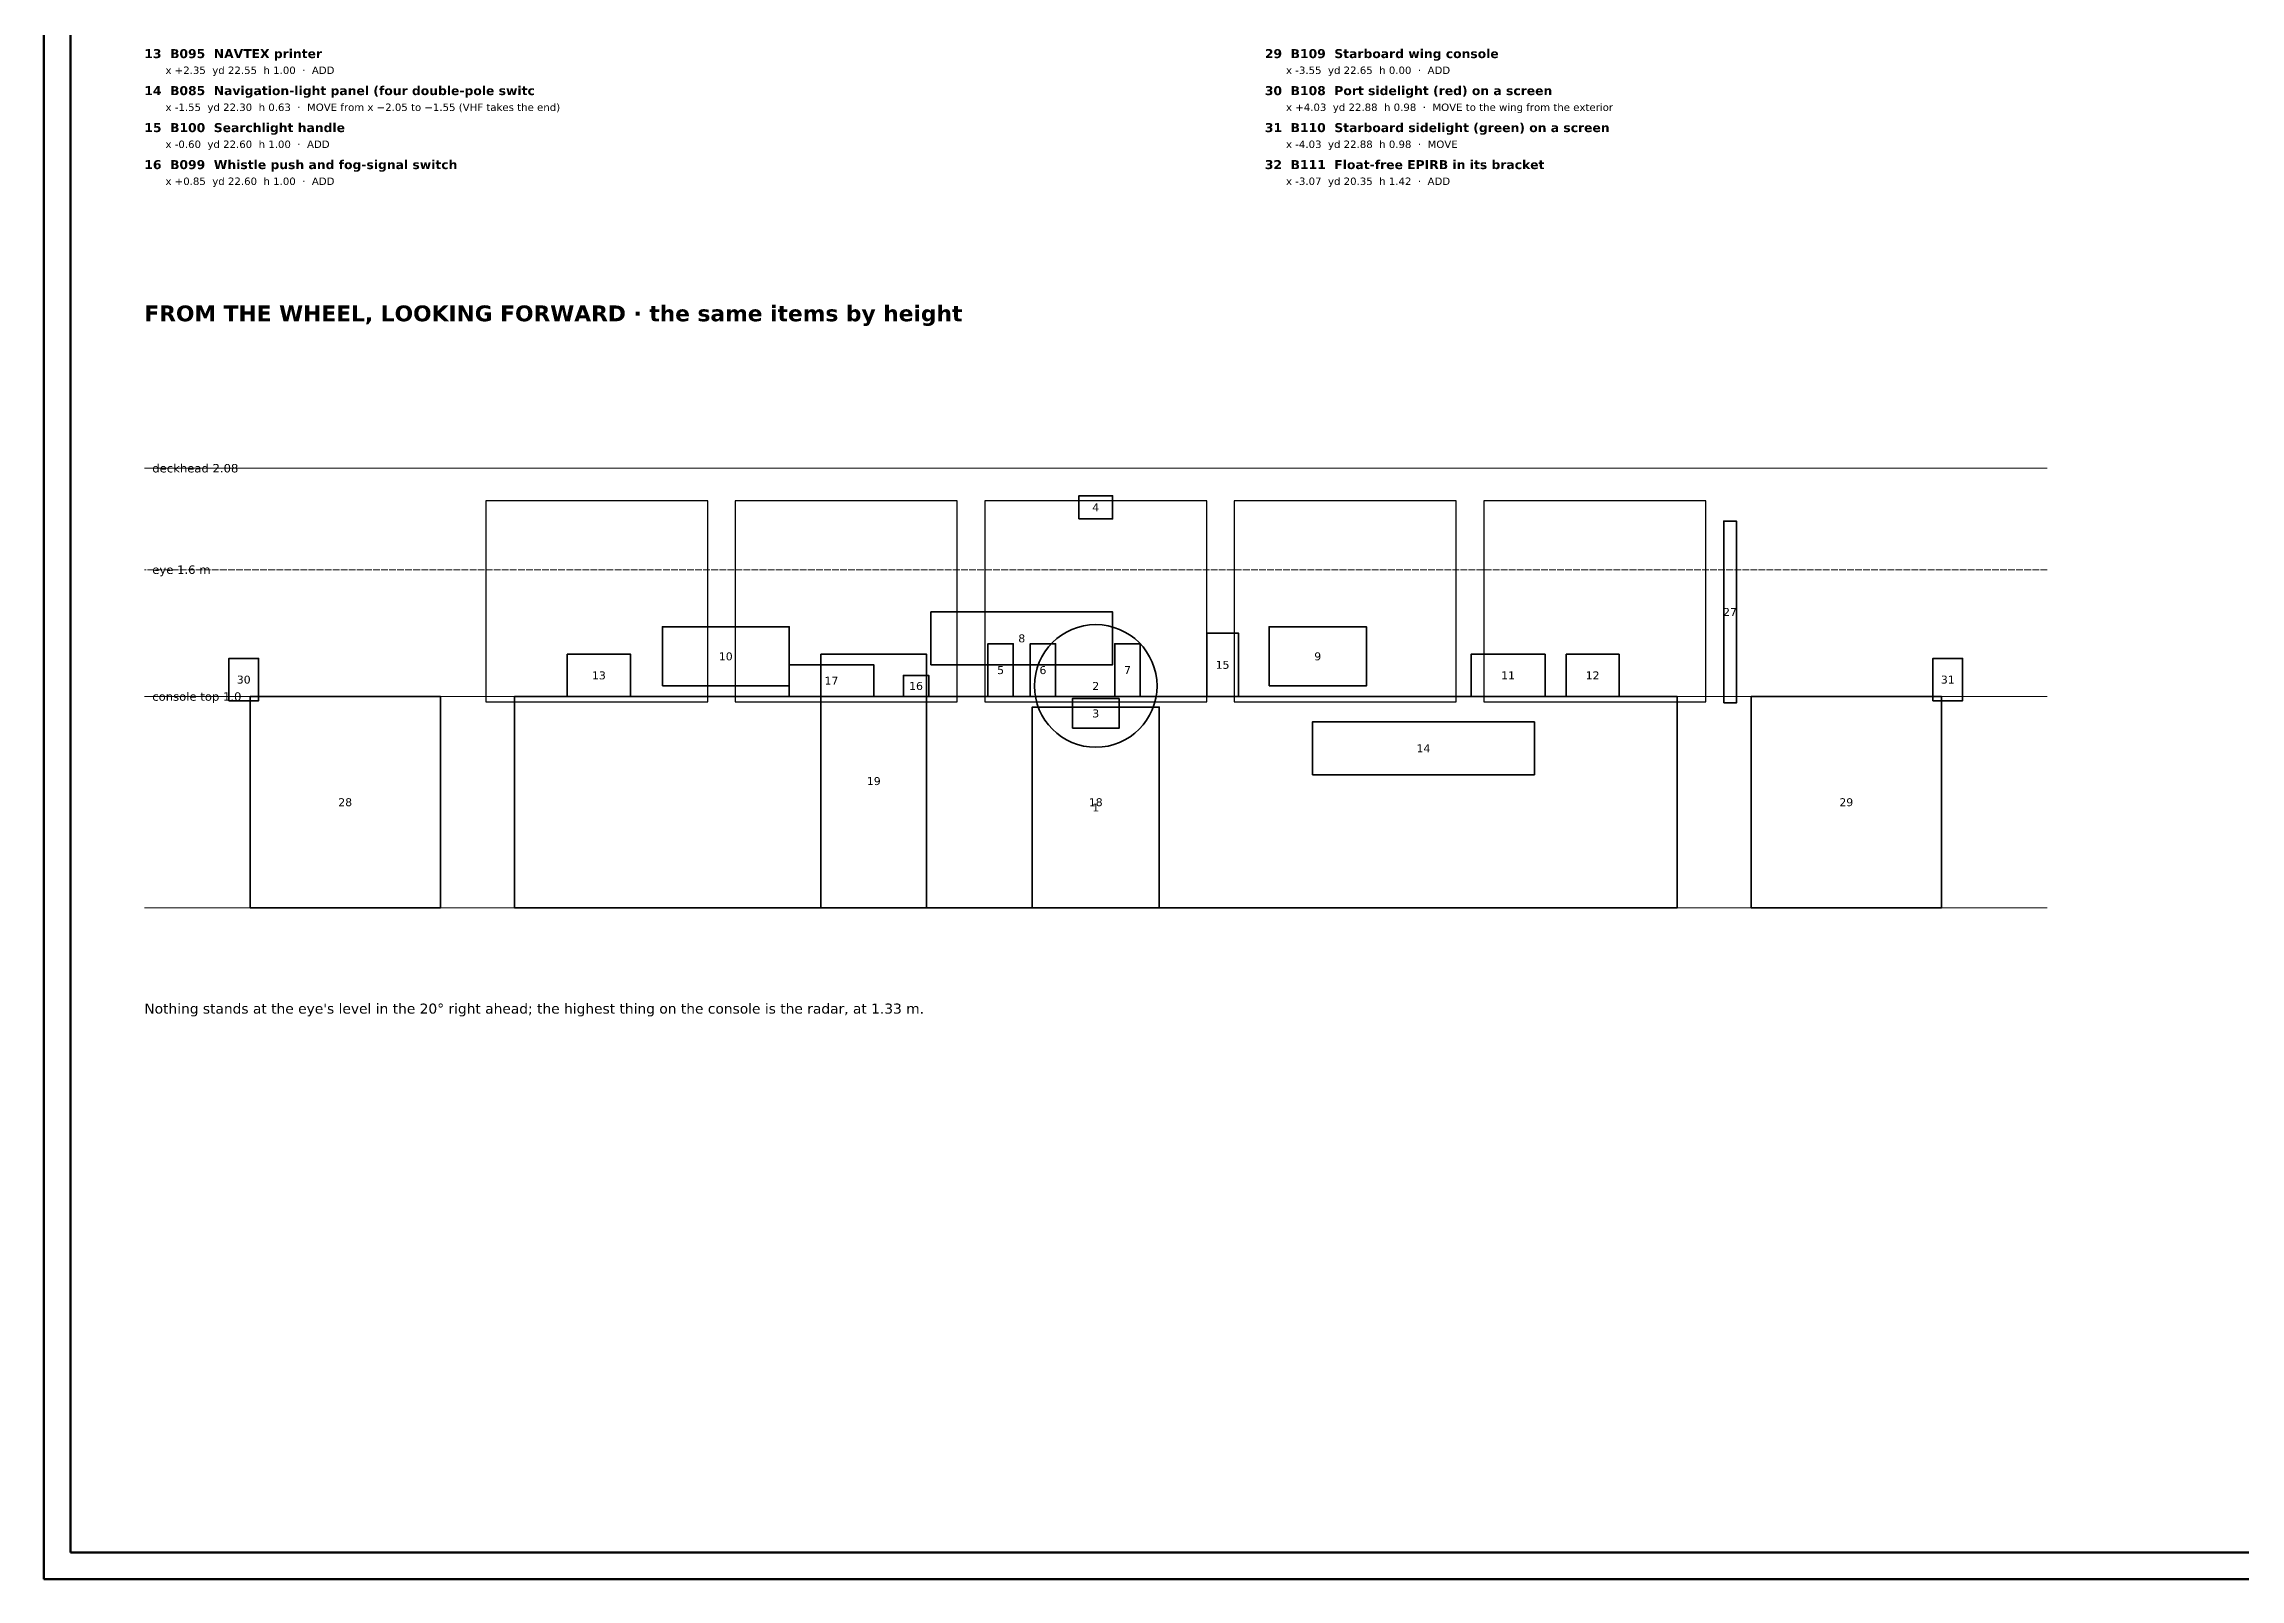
# Model space of a CAD drawing. Header units: millimetres. Extents: x 5 to 836, y 5 to 589.
# Drawn here: x 5 to 420.5, y 5 to 295.5 of the extents above; entities that cross this region are included whole.
import ezdxf
from ezdxf.enums import TextEntityAlignment as Align

# ---------------------------------------------------------------- set-up
doc = ezdxf.new("R2010")
doc.units = ezdxf.units.MM
doc.linetypes.add('DASHED', pattern=[1.524, 1.27, -0.254])
for name, color, linetype, lineweight, true_color in [('DIM', 2, 'CONTINUOUS', 13, 0x1e46a0), ('GLASS', 5, 'CONTINUOUS', 25, 0x1e5ac8), ('NEW', 6, 'CONTINUOUS', 35, 0x960096), ('SIGHT', 30, 'DASHED', 18, 0xd76900)]:
    doc.layers.add(name, color=color, linetype=linetype, lineweight=lineweight, true_color=true_color)
doc.layers.add('FRAME', color=7, linetype='CONTINUOUS', lineweight=50)
doc.layers.add('TEXT', color=7, linetype='CONTINUOUS', lineweight=18)
doc.styles.add('SANS', font='DejaVuSans.ttf')
doc.styles.add('SANSB', font='DejaVuSans-Bold.ttf')

msp = doc.modelspace()

# ---------------------------------------------------------------- linework, layer by layer
at = {"layer": 'DIM'}
for p, q in [((384, 215.2), (24, 215.2)), ((384, 172), (24, 172)), ((384, 132), (24, 132))]:
    msp.add_line(p, q, dxfattribs=at)
at = {"layer": 'FRAME'}
for points in [[(5, 5), (836, 5), (836, 589), (5, 589)], [(10, 10), (831, 10), (831, 584), (10, 584)]]:
    msp.add_lwpolyline(points, close=True, dxfattribs=at)
at = {"layer": 'GLASS'}
for points in [[(88.6, 171), (130.6, 171), (130.6, 209), (88.6, 209)], [(135.8, 171), (177.8, 171), (177.8, 209), (135.8, 209)], [(183, 171), (225, 171), (225, 209), (183, 209)], [(230.2, 171), (272.2, 171), (272.2, 209), (230.2, 209)], [(277.4, 171), (319.4, 171), (319.4, 209), (277.4, 209)]]:
    msp.add_lwpolyline(points, close=True, dxfattribs=at)
at = {"layer": 'NEW'}
for points in [[(200.8, 205.6), (207.2, 205.6), (207.2, 210), (200.8, 210)], [(322.8, 170.8), (325.2, 170.8), (325.2, 205.2), (322.8, 205.2)], [(172.8, 178), (207.2, 178), (207.2, 188), (172.8, 188)], [(122, 174), (146, 174), (146, 185.2), (122, 185.2)], [(225, 172), (231, 172), (231, 184), (225, 184)], [(236.8, 174), (255.2, 174), (255.2, 185.2), (236.8, 185.2)], [(40, 171.2), (45.6, 171.2), (45.6, 179.2), (40, 179.2)], [(104, 172), (116, 172), (116, 180), (104, 180)], [(152, 132), (172, 132), (172, 180), (152, 180)], [(183.6, 172), (188.4, 172), (188.4, 182), (183.6, 182)], [(191.6, 172), (196.4, 172), (196.4, 182), (191.6, 182)], [(207.6, 172), (212.4, 172), (212.4, 182), (207.6, 182)], [(275, 172), (289, 172), (289, 180), (275, 180)], [(293, 172), (303, 172), (303, 180), (293, 180)], [(362.4, 171.2), (368, 171.2), (368, 179.2), (362.4, 179.2)], [(146, 172), (162, 172), (162, 178), (146, 178)], [(167.6, 172), (172.4, 172), (172.4, 176), (167.6, 176)], [(44, 132), (80, 132), (80, 172), (44, 172)], [(94, 132), (314, 132), (314, 172), (94, 172)], [(199.6, 166), (208.4, 166), (208.4, 171.6), (199.6, 171.6)], [(328, 132), (364, 132), (364, 172), (328, 172)], [(192, 132), (216, 132), (216, 170), (192, 170)], [(245, 157.2), (287, 157.2), (287, 167.2), (245, 167.2)]]:
    msp.add_lwpolyline(points, close=True, dxfattribs=at)
msp.add_circle((204, 174), 11.6, dxfattribs=at)
at = {"layer": 'SIGHT'}
msp.add_line((384, 196), (24, 196), dxfattribs=at)

# ---------------------------------------------------------------- texts
at = {"layer": 'DIM', "style": 'SANS'}
for s, height, p in [('deckhead 2.08', 1.6, (25.5, 214.4)), ('console top 1.0', 1.6, (25.5, 171.2)), ("Nothing stands at the eye's level in the 20° right ahead; the highest thing on the console is the radar, at 1.33 m.", 1.9, (24, 112))]:
    msp.add_text(s, height=height, dxfattribs=at).set_placement(p)
at = {"layer": 'NEW', "style": 'SANS'}
for s, p in [('x +2.35  yd 22.55  h 1.00  ·  ADD', (28, 289.8)), ('x -3.55  yd 22.65  h 0.00  ·  ADD', (240, 289.8)), ('x -1.55  yd 22.30  h 0.63  ·  MOVE from x −2.05 to −1.55 (VHF takes the end)', (28, 282.8)), ('x +4.03  yd 22.88  h 0.98  ·  MOVE to the wing from the exterior', (240, 282.8)), ('x -0.60  yd 22.60  h 1.00  ·  ADD', (28, 275.8)), ('x -4.03  yd 22.88  h 0.98  ·  MOVE', (240, 275.8)), ('x +0.85  yd 22.60  h 1.00  ·  ADD', (28, 268.8)), ('x -3.07  yd 20.35  h 1.42  ·  ADD', (240, 268.8))]:
    msp.add_text(s, height=1.4, dxfattribs=at).set_placement(p)
for s, p in [('4', (204, 207.8)), ('27', (324, 188)), ('8', (190, 183)), ('10', (134, 179.6)), ('15', (228, 178)), ('9', (246, 179.6)), ('30', (42.8, 175.2)), ('13', (110, 176)), ('17', (154, 175)), ('16', (170, 174)), ('5', (186, 177)), ('6', (194, 177)), ('2', (204, 174)), ('7', (210, 177)), ('11', (282, 176)), ('12', (298, 176)), ('31', (365.2, 175.2)), ('3', (204, 168.8)), ('14', (266, 162.2)), ('19', (162, 156)), ('28', (62, 152)), ('18', (204, 152)), ('1', (204, 151)), ('29', (346, 152))]:
    msp.add_text(s, height=1.5, dxfattribs=at).set_placement(p, align=Align.MIDDLE_CENTER)
at = {"layer": 'SIGHT', "style": 'SANS'}
msp.add_text('eye 1.6 m', height=1.6, dxfattribs=at).set_placement((25.5, 195.2))
at = {"layer": 'TEXT', "style": 'SANSB'}
for s, height, p in [('13  B095  NAVTEX printer', 1.7, (24, 292.8)), ('29  B109  Starboard wing console', 1.7, (236, 292.8)), ('14  B085  Navigation-light panel (four double-pole switc', 1.7, (24, 285.8)), ('30  B108  Port sidelight (red) on a screen', 1.7, (236, 285.8)), ('15  B100  Searchlight handle', 1.7, (24, 278.8)), ('31  B110  Starboard sidelight (green) on a screen', 1.7, (236, 278.8)), ('16  B099  Whistle push and fog-signal switch', 1.7, (24, 271.8)), ('32  B111  Float-free EPIRB in its bracket', 1.7, (236, 271.8)), ('FROM THE WHEEL, LOOKING FORWARD · the same items by height', 3, (24, 243))]:
    msp.add_text(s, height=height, dxfattribs=at).set_placement(p)

doc.saveas('drawing.dxf')
